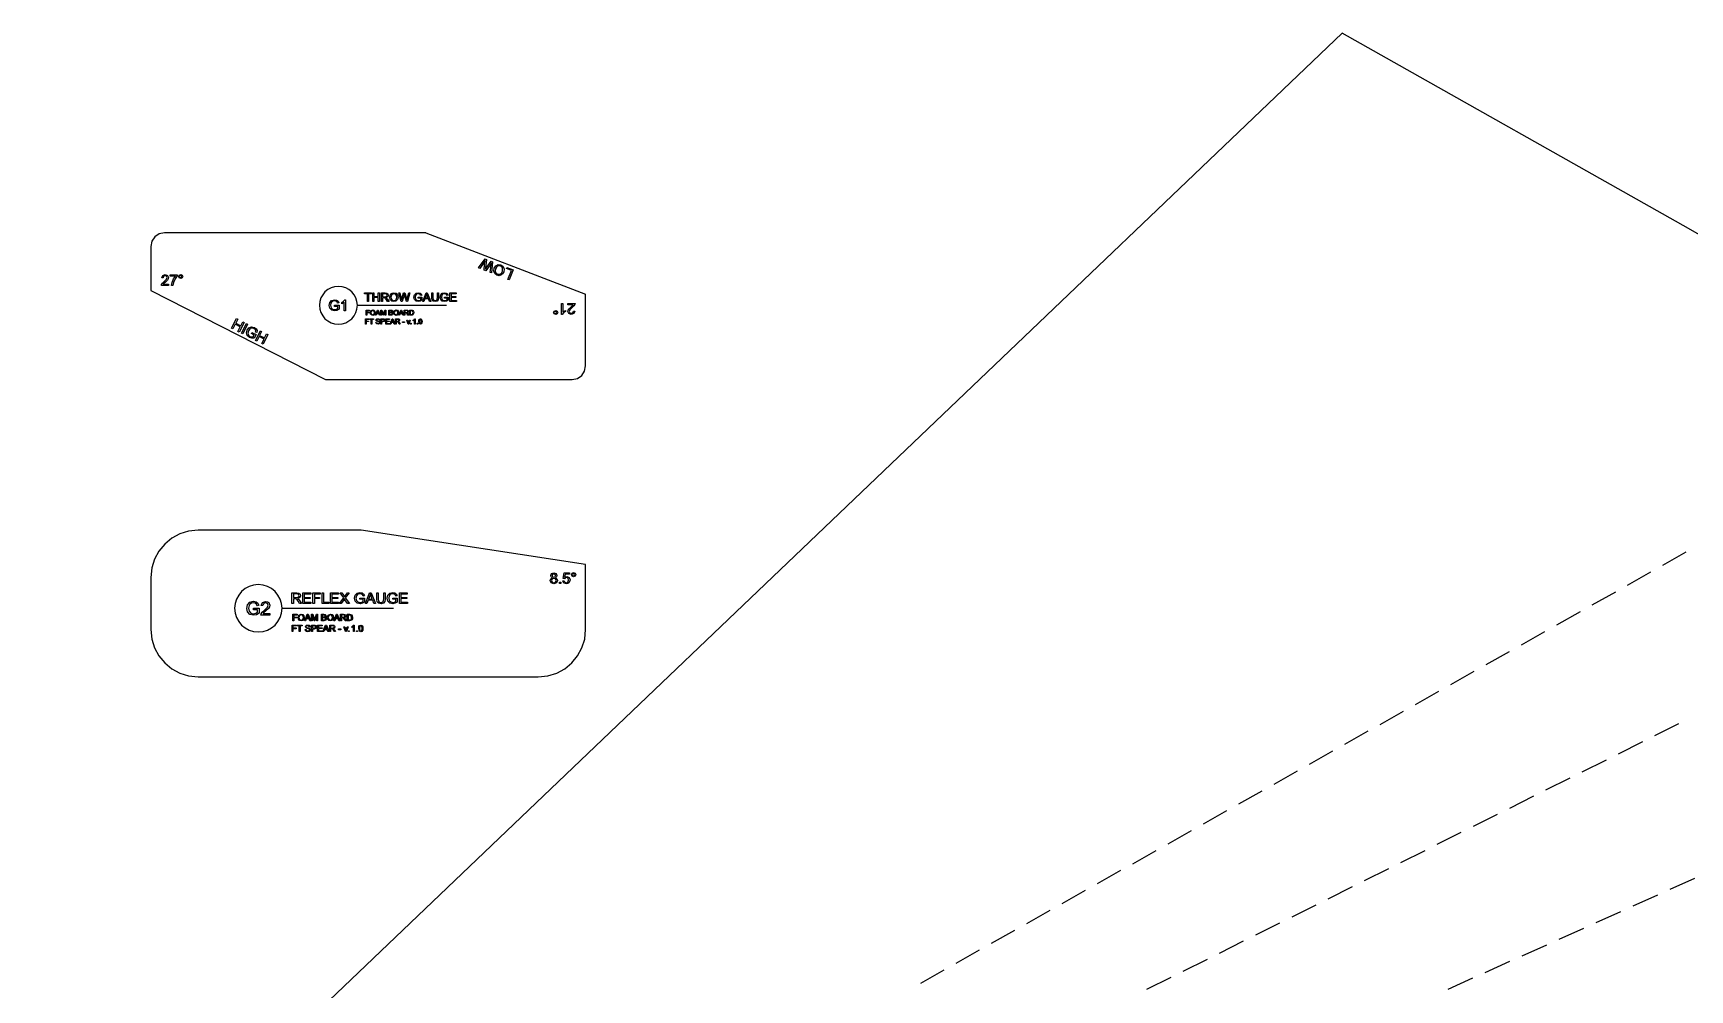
# Model space of a CAD drawing. Extents: x 310 to 1046, y -233 to 234.
# Drawn here: x 309.6 to 698.7, y -10.5 to 214.2 of the extents above; entities that cross this region are included whole.
import ezdxf

# ---------------------------------------------------------------- set-up
doc = ezdxf.new("R2010")
doc.units = 0

msp = doc.modelspace()

# ---------------------------------------------------------------- linework, layer by layer
at = {"layer": '01 CUT', "color": 7}
for points in [[(698.383246, 168.323397), (617.071752, 214.202003), (309.595137, -79.389322)], [(765.068619, 130.170601), (698.383246, 168.323397)], [(340.418998, 167.307401), (339.181087, 167.057478), (338.170198, 166.375916), (337.488638, 165.365026), (337.238716, 164.127119)], [(337.238716, 164.121827), (337.238716, 153.718444)], [(401.849763, 167.296817), (340.413706, 167.296817)], [(401.849763, 167.296817), (439.356978, 152.903529)], [(337.238716, 153.718444), (378.227837, 132.869343)], [(439.356978, 136.044332), (439.356978, 152.903529)], [(378.227837, 132.869343), (436.181988, 132.869343)], [(436.18728, 132.869343), (437.425186, 133.119266), (438.436076, 133.800828), (439.117638, 134.811718), (439.367561, 136.049624)], [(348.356473, 97.468204), (346.115858, 97.242331), (344.028941, 96.594517), (342.14043, 95.569468), (340.495032, 94.211892), (339.137455, 92.566495), (338.112405, 90.677984), (337.46459, 88.591066), (337.238716, 86.350447)], [(439.356978, 89.403729), (386.609811, 97.457621), (348.351181, 97.457621)], [(337.238716, 86.345156), (337.238716, 74.142611)], [(439.356978, 74.142611), (439.356978, 89.403729)], [(337.238716, 74.147902), (337.46459, 71.907284), (338.112405, 69.820366), (339.137455, 67.931855), (340.495032, 66.286458), (342.14043, 64.928882), (344.028941, 63.903833), (346.115858, 63.256019), (348.356473, 63.030146)], [(428.249805, 63.030146), (430.490423, 63.256019), (432.577341, 63.903833), (434.465852, 64.928882), (436.111249, 66.286458), (437.468826, 67.931855), (438.493874, 69.820366), (439.141688, 71.907284), (439.367561, 74.147902)], [(348.351181, 63.030146), (428.244513, 63.030146)]]:
    msp.add_lwpolyline(points, dxfattribs=at)
at = {"layer": '02 SCORE', "color": 10}
for points in [[(697.801164, 92.29297), (692.266098, 89.170897)], [(689.503857, 87.615152), (683.968791, 84.493078)], [(681.20655, 82.937333), (675.671484, 79.825843)], [(672.909242, 78.270098), (667.374176, 75.148024)], [(664.601352, 73.592279), (659.076869, 70.470206)], [(656.304045, 68.914461), (650.768979, 65.80297)], [(648.006737, 64.247225), (642.471672, 61.125152)], [(639.70943, 59.569407), (634.174364, 56.447333)], [(631.412123, 54.891588), (625.877057, 51.780098)], [(696.076086, 51.991764), (690.392854, 49.155439)], [(623.104233, 50.224353), (617.57975, 47.102279)], [(687.55653, 47.737277), (681.873298, 44.89037)], [(614.806925, 45.546534), (609.27186, 42.424461)], [(679.036973, 43.472207), (673.353741, 40.635883)], [(606.509618, 40.868716), (600.974552, 37.757225)], [(670.517417, 39.217721), (664.834184, 36.381396)], [(598.212311, 36.20148), (592.677245, 33.079407)], [(589.915004, 31.523662), (584.379938, 28.401588)], [(661.99786, 34.963234), (656.314628, 32.12691)], [(653.478304, 30.708748), (647.795071, 27.86184)], [(581.607113, 26.845843), (576.082631, 23.734353)], [(644.948164, 26.443678), (639.275515, 23.607353)], [(573.309806, 22.178608), (567.77474, 19.056534)], [(636.428607, 22.189191), (630.755959, 19.352867)], [(565.012499, 17.500789), (559.477433, 14.378716)], [(627.909051, 17.934705), (622.225819, 15.09838)], [(699.780241, 15.638128), (693.991176, 13.04522)], [(556.715192, 12.822971), (551.180126, 9.71148)], [(619.389494, 13.680218), (613.706262, 10.83331)], [(691.091352, 11.743474), (685.302287, 9.139982)], [(548.417885, 8.155735), (542.882819, 5.033662)], [(610.869938, 9.415148), (605.186706, 6.578824)], [(682.402462, 7.838236), (676.613397, 5.234745)], [(602.350381, 5.160661), (596.667149, 2.324337)], [(673.713573, 3.932999), (667.924508, 1.329507)], [(540.109994, 3.477917), (534.585511, 0.355843)], [(593.830825, 0.906175), (588.147593, -1.93015)], [(665.024684, 0.027761), (659.235619, -2.575731)], [(531.812687, -1.199902), (526.288204, -4.311392)], [(585.311268, -3.348312), (579.628036, -6.195219)], [(656.335795, -3.866894), (650.546729, -6.470385)], [(523.51538, -5.867137), (517.980314, -8.989211)], [(576.781129, -7.613382), (571.10848, -10.449706)], [(647.646905, -7.772131), (641.85784, -10.375623)]]:
    msp.add_lwpolyline(points, dxfattribs=at)
at = {"layer": '23 NOTES', "color": 7}
for points in [[(385.74198, 150.284163), (385.651566, 151.181044), (385.392254, 152.016404), (384.981941, 152.772347), (384.438521, 153.430977), (383.779892, 153.974398), (383.023948, 154.384713), (382.188586, 154.644026), (381.291703, 154.73444), (380.394819, 154.644026), (379.559457, 154.384713), (378.803513, 153.974398), (378.144884, 153.430977), (377.601464, 152.772347), (377.191151, 152.016404), (376.931839, 151.181044), (376.841425, 150.284163), (376.931839, 149.387282), (377.191151, 148.551922), (377.601464, 147.795978), (378.144884, 147.137348), (378.803513, 146.593927), (379.559457, 146.183612), (380.394819, 145.9243), (381.291703, 145.833885), (382.188586, 145.9243), (383.023948, 146.183612), (383.779892, 146.593927), (384.438521, 147.137348), (384.981941, 147.795978), (385.392254, 148.551922), (385.651566, 149.387282), (385.74198, 150.284163)], [(393.630572, 152.154522), (393.8274, 151.575129), (394.323626, 151.364441), (394.822625, 151.577902), (395.019452, 152.183631), (394.934899, 152.616096), (394.689558, 152.90302), (394.327784, 153.005592), (393.835716, 152.808765), (393.630572, 152.154522), (393.630572, 152.154522)], [(401.68247, 152.003437), (402.371366, 152.003437), (402.159291, 152.566196), (402.015136, 152.987573), (401.905634, 152.599463), (401.68247, 152.003437)], [(404.546168, 153.201033), (404.815073, 153.201033), (404.815073, 152.027001), (404.745767, 151.540477), (404.494882, 151.246622), (404.020834, 151.134347), (403.553715, 151.232761), (403.294513, 151.516913), (403.216891, 152.027001), (403.216891, 153.201033), (403.485796, 153.201033), (403.485796, 152.028387), (403.53431, 151.637504), (403.703415, 151.444835), (403.99727, 151.376916), (404.420032, 151.511369), (404.546168, 152.028387), (404.546168, 153.201033)], [(382.998083, 149.01), (382.68621, 149.01), (382.68621, 150.99733), (382.389929, 150.782484), (382.062462, 150.621349), (382.062462, 150.922827), (382.519877, 151.22084), (382.797098, 151.560436), (382.998083, 151.560436), (382.998083, 149.01)], [(385.731397, 150.278871), (406.686331, 150.278871)], [(388.758744, 148.534807), (388.92175, 149.009686), (389.342571, 149.18184), (389.64696, 149.101169), (389.853212, 148.875788), (389.924735, 148.548945), (389.849885, 148.217112), (389.637811, 147.995058), (389.34174, 147.920208), (389.034024, 148.003375), (388.828604, 148.230418), (388.758744, 148.534807), (388.758744, 148.534807)], [(388.925077, 148.532312), (389.043173, 148.184677), (389.340908, 148.058264), (389.640306, 148.18634), (389.758402, 148.549777), (389.707671, 148.809256), (389.560467, 148.98141), (389.343403, 149.042953), (389.048163, 148.924857), (388.925077, 148.532312), (388.925077, 148.532312)], [(390.350546, 148.441661), (390.763882, 148.441661), (390.636638, 148.779316), (390.550145, 149.032141), (390.484444, 148.799276), (390.350546, 148.441661)], [(393.315422, 148.647913), (393.579059, 148.647913), (393.732917, 148.662051), (393.825231, 148.722763), (393.856835, 148.829215), (393.827726, 148.935668), (393.74456, 148.998875), (393.559099, 149.016339), (393.315422, 149.016339), (393.315422, 148.647913)], [(393.315422, 148.084878), (393.618979, 148.084878), (393.728759, 148.090699), (393.821905, 148.123966), (393.883448, 148.19133), (393.907566, 148.294457), (393.872636, 148.412553), (393.775332, 148.483244), (393.597356, 148.504035), (393.315422, 148.504035), (393.315422, 148.084878)], [(394.247716, 148.534807), (394.410722, 149.009686), (394.831543, 149.18184), (395.135931, 149.101169), (395.342184, 148.875788), (395.413706, 148.548945), (395.338857, 148.217112), (395.126783, 147.995058), (394.830711, 147.920208), (394.522996, 148.003375), (394.317576, 148.230418), (394.247716, 148.534807), (394.247716, 148.534807)], [(394.414048, 148.532312), (394.532144, 148.184677), (394.82988, 148.058264), (395.129278, 148.18634), (395.247374, 148.549777), (395.196643, 148.809256), (395.049438, 148.98141), (394.832374, 149.042953), (394.537134, 148.924857), (394.414048, 148.532312), (394.414048, 148.532312)], [(395.839518, 148.441661), (396.252854, 148.441661), (396.125609, 148.779316), (396.039116, 149.032141), (395.973415, 148.799276), (395.839518, 148.441661)], [(398.149044, 148.084878), (398.409354, 148.084878), (398.598142, 148.107332), (398.707921, 148.170539), (398.796909, 148.324396), (398.829344, 148.559757), (398.766137, 148.853334), (398.613943, 148.99139), (398.405196, 149.016339), (398.149044, 149.016339), (398.149044, 148.084878)], [(390.098777, 146.279713), (390.250971, 146.29302), (390.30087, 146.142489), (390.423956, 146.047679), (390.611081, 146.011918), (390.774086, 146.039363), (390.878876, 146.114212), (390.913806, 146.219002), (390.880539, 146.318801), (390.77076, 146.391156), (390.553696, 146.450204), (390.318335, 146.526717), (390.187764, 146.639823), (390.14535, 146.792017), (390.197744, 146.964171), (390.35077, 147.086425), (390.574487, 147.128009), (390.813174, 147.08393), (390.972854, 146.955854), (391.032733, 146.76374), (390.878044, 146.752097), (390.793215, 146.926746), (390.581141, 146.985794), (390.367403, 146.931736), (390.30087, 146.802829), (390.348275, 146.694712), (390.591121, 146.607388), (390.861411, 146.530043), (391.018595, 146.405294), (391.069327, 146.232308), (391.013605, 146.048511), (390.853094, 145.914613), (390.618565, 145.867208), (390.34079, 145.915445), (390.16531, 146.060154), (390.098777, 146.279713), (390.098777, 146.279713)], [(393.779714, 146.388661), (394.19305, 146.388661), (394.065806, 146.726316), (393.979313, 146.979141), (393.913612, 146.746276), (393.779714, 146.388661)], [(394.861707, 146.569131), (395.20851, 146.569131), (395.381496, 146.591586), (395.476305, 146.664773), (395.50874, 146.774552), (395.445534, 146.916766), (395.247598, 146.972488), (394.861707, 146.972488), (394.861707, 146.569131)], [(396.355274, 146.253931), (396.355274, 146.404462), (396.815183, 146.404462), (396.815183, 146.253931), (396.355274, 146.253931)], [(399.298558, 145.888), (399.148859, 145.888), (399.148859, 146.841917), (399.006645, 146.738791), (398.849461, 146.661446), (398.849461, 146.806155), (399.06902, 146.949201), (399.202086, 147.112207), (399.298558, 147.112207), (399.298558, 145.888)], [(400.309028, 146.489292), (400.378888, 146.089262), (400.552705, 145.990294), (400.725691, 146.090094), (400.796382, 146.489292), (400.725691, 146.889321), (400.551042, 146.988289), (400.386373, 146.900965), (400.309028, 146.489292), (400.309028, 146.489292)], [(368.046703, 79.122053), (367.933712, 80.242899), (367.609651, 81.286856), (367.096883, 82.231561), (366.417771, 83.05465), (365.594681, 83.73376), (364.649976, 84.246527), (363.606021, 84.570588), (362.485178, 84.683578), (361.364336, 84.570588), (360.320381, 84.246527), (359.375676, 83.73376), (358.552586, 83.05465), (357.873474, 82.231561), (357.360706, 81.286856), (357.036645, 80.242899), (356.923654, 79.122053), (357.036645, 78.001208), (357.360706, 76.957251), (357.873474, 76.012546), (358.552586, 75.189457), (359.375676, 74.510346), (360.320381, 73.997579), (361.364336, 73.673519), (362.485178, 73.560529), (363.606021, 73.673519), (364.649976, 73.997579), (365.594681, 74.510346), (366.417771, 75.189457), (367.096883, 76.012546), (367.609651, 76.957251), (367.933712, 78.001208), (368.046703, 79.122053)], [(388.377545, 81.272045), (389.238664, 81.272045), (388.973571, 81.975494), (388.793378, 82.502215), (388.6565, 82.017077), (388.377545, 81.272045)], [(391.957166, 82.76904), (392.293297, 82.76904), (392.293297, 81.3015), (392.206665, 80.693346), (391.893058, 80.326027), (391.300498, 80.185684), (390.716601, 80.308701), (390.392598, 80.663891), (390.295571, 81.3015), (390.295571, 82.76904), (390.631701, 82.76904), (390.631701, 81.303232), (390.692344, 80.81463), (390.903725, 80.573794), (391.271043, 80.488895), (391.799497, 80.65696), (391.957166, 81.303232), (391.957166, 82.76904)], [(361.34393, 78.775331), (361.34393, 79.147848), (362.688888, 79.150014), (362.688888, 77.971822), (362.049979, 77.599305), (361.374251, 77.475855), (360.523094, 77.675108), (359.946993, 78.255541), (359.752072, 79.102366), (359.944827, 79.966518), (360.503602, 80.564277), (361.341764, 80.759199), (361.963347, 80.646577), (362.400837, 80.336869), (362.64124, 79.817078), (362.262227, 79.71312), (362.084631, 80.0943), (361.78142, 80.315211), (361.34393, 80.399677), (360.845797, 80.310879), (360.505768, 80.081305), (360.306515, 79.767265), (360.18523, 79.128356), (360.330338, 78.417975), (360.757, 77.99348), (361.350427, 77.854869), (361.883213, 77.958827), (362.277387, 78.18407), (362.277387, 78.775331), (361.34393, 78.775331)], [(365.199043, 77.904682), (365.199043, 77.53), (363.100389, 77.53), (363.14587, 77.800724), (363.401434, 78.223054), (363.912561, 78.70386), (364.612113, 79.375256), (364.79404, 79.845234), (364.627273, 80.235076), (364.19628, 80.395345), (363.745795, 80.226413), (363.574698, 79.758602), (363.174026, 79.799752), (363.483734, 80.481977), (364.204944, 80.718049), (364.614279, 80.654699), (364.928319, 80.464651), (365.194711, 79.83657), (365.116743, 79.461888), (364.856848, 79.074211), (364.256923, 78.515436), (363.806438, 78.114764), (363.641837, 77.904682), (365.199043, 77.904682)], [(368.036119, 79.116762), (394.229787, 79.116762)], [(371.820429, 76.939258), (372.024186, 77.532856), (372.550211, 77.748048), (372.930696, 77.647209), (373.188511, 77.365484), (373.277915, 76.956931), (373.184353, 76.542139), (372.919261, 76.264572), (372.549172, 76.171011), (372.164528, 76.274968), (371.907753, 76.558773), (371.820429, 76.939258), (371.820429, 76.939258)], [(372.028344, 76.936139), (372.175964, 76.501596), (372.548132, 76.34358), (372.92238, 76.503675), (373.07, 76.95797), (373.006586, 77.282318), (372.82258, 77.497511), (372.551251, 77.574439), (372.182201, 77.426819), (372.028344, 76.936139), (372.028344, 76.936139)], [(373.497717, 74.125641), (373.687959, 74.142274), (373.750334, 73.95411), (373.904191, 73.835599), (374.138096, 73.790897), (374.341853, 73.825203), (374.47284, 73.918765), (374.516502, 74.049752), (374.474919, 74.174501), (374.337695, 74.264944), (374.066365, 74.338754), (373.772165, 74.434395), (373.608951, 74.575777), (373.555933, 74.76602), (373.621426, 74.981212), (373.812708, 75.13403), (374.092355, 75.186009), (374.390713, 75.130911), (374.590312, 74.970816), (374.665161, 74.730674), (374.4718, 74.71612), (374.365763, 74.934431), (374.100671, 75.008241), (373.8335, 74.940669), (373.750334, 74.779534), (373.80959, 74.644389), (374.113146, 74.535234), (374.451009, 74.438553), (374.647488, 74.282617), (374.710903, 74.066385), (374.641251, 73.836638), (374.440613, 73.669266), (374.147452, 73.610011), (373.800234, 73.670306), (373.580883, 73.851192), (373.497717, 74.125641), (373.497717, 74.125641)], [(373.810178, 76.822825), (374.326848, 76.822825), (374.167793, 77.244893), (374.059677, 77.560925), (373.97755, 77.269843), (373.810178, 76.822825)], [(377.516269, 77.08064), (377.845815, 77.08064), (378.038137, 77.098313), (378.15353, 77.174202), (378.193034, 77.307268), (378.156649, 77.440334), (378.052691, 77.519342), (377.820865, 77.541173), (377.516269, 77.541173), (377.516269, 77.08064)], [(377.516269, 76.376847), (377.895715, 76.376847), (378.032939, 76.384124), (378.149372, 76.425707), (378.2263, 76.509913), (378.256448, 76.63882), (378.212786, 76.78644), (378.091155, 76.874804), (377.868686, 76.900793), (377.516269, 76.900793), (377.516269, 76.376847)], [(378.098883, 74.261825), (378.615553, 74.261825), (378.456498, 74.683893), (378.348382, 74.999925), (378.266255, 74.708843), (378.098883, 74.261825)], [(378.681635, 76.939258), (378.885392, 77.532856), (379.411418, 77.748048), (379.791903, 77.647209), (380.049718, 77.365484), (380.139122, 76.956931), (380.04556, 76.542139), (379.780468, 76.264572), (379.410378, 76.171011), (379.025735, 76.274968), (378.76896, 76.558773), (378.681635, 76.939258), (378.681635, 76.939258)], [(378.88955, 76.936139), (379.03717, 76.501596), (379.409339, 76.34358), (379.783586, 76.503675), (379.931206, 76.95797), (379.867792, 77.282318), (379.683787, 77.497511), (379.412458, 77.574439), (379.043408, 77.426819), (378.88955, 76.936139), (378.88955, 76.936139)], [(379.451373, 74.487413), (379.884876, 74.487413), (380.101108, 74.515482), (380.21962, 74.606965), (380.260164, 74.744189), (380.181156, 74.921956), (379.933736, 74.991608), (379.451373, 74.991608), (379.451373, 74.487413)], [(380.671385, 76.822825), (381.188054, 76.822825), (381.028999, 77.244893), (380.920883, 77.560925), (380.838757, 77.269843), (380.671385, 76.822825)], [(381.310092, 74.093414), (381.310092, 74.281577), (381.884978, 74.281577), (381.884978, 74.093414), (381.310092, 74.093414)], [(382.023873, 77.048413), (382.457377, 77.048413), (382.673609, 77.076482), (382.79212, 77.167965), (382.832664, 77.305189), (382.753656, 77.482956), (382.506237, 77.552608), (382.023873, 77.552608), (382.023873, 77.048413)], [(383.558289, 76.376847), (383.883677, 76.376847), (384.119661, 76.404915), (384.256885, 76.483923), (384.36812, 76.676245), (384.408663, 76.970445), (384.329655, 77.337416), (384.139413, 77.509985), (383.878479, 77.541173), (383.558289, 77.541173), (383.558289, 76.376847)], [(384.990197, 73.636), (384.803073, 73.636), (384.803073, 74.828394), (384.625306, 74.699487), (384.428826, 74.602806), (384.428826, 74.783693), (384.703274, 74.9625), (384.869606, 75.166257), (384.990197, 75.166257), (384.990197, 73.636)], [(386.060961, 74.387614), (386.116059, 74.822157), (386.281351, 75.076853), (386.557879, 75.166257), (386.773071, 75.116357), (386.925889, 74.973935), (387.02049, 74.747307), (387.054796, 74.387614), (386.999699, 73.95411), (386.834406, 73.699414), (386.557879, 73.610011), (386.2117, 73.768026), (386.060961, 74.387614), (386.060961, 74.387614)], [(386.253283, 74.387614), (386.340607, 73.887578), (386.557879, 73.763868), (386.774111, 73.888617), (386.862475, 74.387614), (386.774111, 74.88765), (386.5558, 75.01136), (386.349963, 74.902204), (386.253283, 74.387614), (386.253283, 74.387614)]]:
    msp.add_lwpolyline(points, dxfattribs=at)
for points in [[(388.118023, 151.169), (388.118023, 152.961237), (387.448533, 152.961237), (387.448533, 153.201033), (389.05919, 153.201033), (389.05919, 152.961237), (388.386928, 152.961237), (388.386928, 151.169), (388.118023, 151.169)], [(389.343342, 151.169), (389.343342, 153.201033), (389.612247, 153.201033), (389.612247, 152.366597), (390.668461, 152.366597), (390.668461, 153.201033), (390.937365, 153.201033), (390.937365, 151.169), (390.668461, 151.169), (390.668461, 152.1268), (389.612247, 152.1268), (389.612247, 151.169), (389.343342, 151.169)], [(391.389236, 151.169), (391.389236, 153.201033), (392.290206, 153.201033), (392.703266, 153.145589), (392.929202, 152.95292), (393.013754, 152.64659), (392.873757, 152.282044), (392.441292, 152.093534), (392.603466, 151.992348), (392.82663, 151.722057), (393.180087, 151.169), (392.841877, 151.169), (392.572972, 151.591763), (392.378917, 151.871756), (392.241692, 152.007595), (392.119715, 152.061653), (391.970015, 152.071356), (391.658141, 152.071356), (391.658141, 151.169), (391.389236, 151.169)], [(391.658141, 152.304222), (392.236148, 152.304222), (392.524458, 152.341647), (392.682475, 152.463624), (392.736533, 152.64659), (392.631189, 152.883615), (392.301295, 152.976484), (391.658141, 152.976484), (391.658141, 152.304222)], [(393.353351, 152.158681), (393.42127, 152.609512), (393.625028, 152.950148), (393.936209, 153.165341), (394.326398, 153.237072), (394.833713, 153.10262), (395.177468, 152.726985), (395.296673, 152.182245), (395.171924, 151.629188), (394.818466, 151.259097), (394.325012, 151.134347), (393.812152, 151.272958), (393.469784, 151.651365), (393.353351, 152.158681), (393.353351, 152.158681)], [(395.998043, 151.169), (395.458848, 153.201033), (395.734683, 153.201033), (396.043785, 151.868984), (396.129724, 151.453152), (396.221207, 151.828787), (396.607931, 153.201033), (396.93228, 153.201033), (397.223363, 152.172542), (397.381379, 151.453152), (397.482565, 151.89532), (397.801369, 153.201033), (398.07166, 153.201033), (397.514445, 151.169), (397.255243, 151.169), (396.826936, 152.717282), (396.763175, 152.955692), (396.703572, 152.717282), (396.272493, 151.169), (395.998043, 151.169)], [(400.06211, 151.966012), (400.06211, 152.204422), (400.922883, 152.205808), (400.922883, 151.451766), (400.513981, 151.213355), (400.081516, 151.134347), (399.536775, 151.261869), (399.168071, 151.633346), (399.043321, 152.175314), (399.166684, 152.728371), (399.524301, 153.110936), (400.060724, 153.235686), (400.458537, 153.163609), (400.73853, 152.965395), (400.892388, 152.632729), (400.64982, 152.566196), (400.536159, 152.810151), (400.342104, 152.951534), (400.06211, 153.005592), (399.743305, 152.948762), (399.525687, 152.801835), (399.398165, 152.600849), (399.320542, 152.191947), (399.413412, 151.737304), (399.686475, 151.465627), (400.066268, 151.376916), (400.40725, 151.443449), (400.659522, 151.587604), (400.659522, 151.966012), (400.06211, 151.966012)], [(401.096147, 151.169), (401.876526, 153.201033), (402.166222, 153.201033), (402.997887, 151.169), (402.691557, 151.169), (402.454533, 151.784432), (401.604848, 151.784432), (401.381686, 151.169), (401.096147, 151.169)], [(406.213655, 151.966012), (406.213655, 152.204422), (407.074429, 152.205808), (407.074429, 151.451766), (406.665527, 151.213355), (406.233061, 151.134347), (405.688321, 151.261869), (405.319616, 151.633346), (405.194867, 152.175314), (405.318231, 152.728371), (405.675846, 153.110936), (406.21227, 153.235686), (406.610082, 153.163609), (406.890076, 152.965395), (407.043934, 152.632729), (406.801365, 152.566196), (406.687704, 152.810151), (406.493649, 152.951534), (406.213655, 153.005592), (405.894851, 152.948762), (405.677232, 152.801835), (405.54971, 152.600849), (405.472089, 152.191947), (405.564957, 151.737304), (405.838021, 151.465627), (406.217814, 151.376916), (406.558797, 151.443449), (406.811068, 151.587604), (406.811068, 151.966012), (406.213655, 151.966012)], [(407.4764, 151.169), (407.4764, 153.201033), (408.945673, 153.201033), (408.945673, 152.961237), (407.745304, 152.961237), (407.745304, 152.338875), (408.869437, 152.338875), (408.869437, 152.100464), (407.745304, 152.100464), (407.745304, 151.408797), (408.992801, 151.408797), (408.992801, 151.169), (407.4764, 151.169)], [(380.378342, 150.006264), (380.378342, 150.304277), (381.454307, 150.30601), (381.454307, 149.363457), (380.943181, 149.065444), (380.402599, 148.966684), (379.721674, 149.126086), (379.260794, 149.590432), (379.104857, 150.267892), (379.259061, 150.959212), (379.706081, 151.437419), (380.37661, 151.593356), (380.873875, 151.503259), (381.223867, 151.255492), (381.416189, 150.83966), (381.112979, 150.756494), (380.970903, 151.061437), (380.728334, 151.238166), (380.378342, 151.305739), (379.979837, 151.234701), (379.707813, 151.051042), (379.548411, 150.79981), (379.451384, 150.288683), (379.56747, 149.72038), (379.908799, 149.380783), (380.38354, 149.269895), (380.809768, 149.353061), (381.125107, 149.533255), (381.125107, 150.006264), (380.378342, 150.006264)], [(387.775719, 147.941), (387.775719, 149.160217), (388.598233, 149.160217), (388.598233, 149.016339), (387.937062, 149.016339), (387.937062, 148.638765), (388.509245, 148.638765), (388.509245, 148.494887), (387.937062, 148.494887), (387.937062, 147.941), (387.775719, 147.941)], [(389.998753, 147.941), (390.466979, 149.160217), (390.640796, 149.160217), (391.139793, 147.941), (390.955996, 147.941), (390.813782, 148.310258), (390.303973, 148.310258), (390.170075, 147.941), (389.998753, 147.941)], [(391.263711, 147.941), (391.263711, 149.160217), (391.506557, 149.160217), (391.795143, 148.296951), (391.85336, 148.116481), (391.918229, 148.311921), (392.210143, 149.160217), (392.427207, 149.160217), (392.427207, 147.941), (392.271686, 147.941), (392.271686, 148.96145), (391.917398, 147.941), (391.771857, 147.941), (391.419232, 148.978915), (391.419232, 147.941), (391.263711, 147.941)], [(393.15408, 147.941), (393.15408, 149.160217), (393.611494, 149.160217), (393.835211, 149.122792), (393.967446, 149.008854), (394.015682, 148.848344), (393.973267, 148.701139), (393.845191, 148.589697), (394.01485, 148.479086), (394.07473, 148.294457), (394.038137, 148.134777), (393.949149, 148.021671), (393.815251, 147.96096), (393.618979, 147.941), (393.15408, 147.941)], [(395.487724, 147.941), (395.95595, 149.160217), (396.129768, 149.160217), (396.628765, 147.941), (396.444968, 147.941), (396.302753, 148.310258), (395.792944, 148.310258), (395.659047, 147.941), (395.487724, 147.941)], [(396.760168, 147.941), (396.760168, 149.160217), (397.300749, 149.160217), (397.548584, 149.126951), (397.684145, 149.011349), (397.734876, 148.827552), (397.650878, 148.608825), (397.3914, 148.495719), (397.488704, 148.435007), (397.622602, 148.272833), (397.834676, 147.941), (397.63175, 147.941), (397.470408, 148.194657), (397.353975, 148.362653), (397.27164, 148.444156), (397.198454, 148.476591), (397.108635, 148.482412), (396.921511, 148.482412), (396.921511, 147.941), (396.760168, 147.941)], [(396.921511, 148.622131), (397.268314, 148.622131), (397.4413, 148.644586), (397.536109, 148.717773), (397.568544, 148.827552), (397.505338, 148.969766), (397.307402, 149.025488), (396.921511, 149.025488), (396.921511, 148.622131)], [(397.987701, 147.941), (397.987701, 149.160217), (398.407691, 149.160217), (398.624755, 149.142752), (398.803562, 149.055428), (398.94744, 148.84668), (398.995676, 148.557262), (398.963241, 148.31109), (398.880075, 148.133114), (398.768633, 148.022503), (398.623091, 147.961792), (398.427651, 147.941), (397.987701, 147.941)], [(387.638719, 145.888), (387.638719, 147.107217), (388.461233, 147.107217), (388.461233, 146.963339), (387.800062, 146.963339), (387.800062, 146.585765), (388.372245, 146.585765), (388.372245, 146.441887), (387.800062, 146.441887), (387.800062, 145.888), (387.638719, 145.888)], [(388.981022, 145.888), (388.981022, 146.963339), (388.579329, 146.963339), (388.579329, 147.107217), (389.545721, 147.107217), (389.545721, 146.963339), (389.142365, 146.963339), (389.142365, 145.888), (388.981022, 145.888)], [(391.289717, 145.888), (391.289717, 147.107217), (391.749626, 147.107217), (391.935087, 147.095574), (392.085618, 147.038189), (392.182923, 146.920925), (392.220347, 146.754592), (392.12138, 146.490955), (391.763765, 146.383671), (391.45106, 146.383671), (391.45106, 145.888), (391.289717, 145.888)], [(391.45106, 146.527548), (391.76626, 146.527548), (391.988314, 146.585765), (392.054015, 146.749602), (392.014927, 146.880173), (391.913464, 146.952528), (391.762933, 146.963339), (391.45106, 146.963339), (391.45106, 146.527548)], [(392.429095, 145.888), (392.429095, 147.107217), (393.310657, 147.107217), (393.310657, 146.963339), (392.590437, 146.963339), (392.590437, 146.589923), (393.264915, 146.589923), (393.264915, 146.446877), (392.590437, 146.446877), (392.590437, 146.031878), (393.338933, 146.031878), (393.338933, 145.888), (392.429095, 145.888)], [(393.427921, 145.888), (393.896147, 147.107217), (394.069964, 147.107217), (394.568962, 145.888), (394.385164, 145.888), (394.24295, 146.257258), (393.733141, 146.257258), (393.599243, 145.888), (393.427921, 145.888)], [(394.700365, 145.888), (394.700365, 147.107217), (395.240945, 147.107217), (395.48878, 147.073951), (395.624341, 146.958349), (395.675073, 146.774552), (395.591075, 146.555825), (395.331596, 146.442719), (395.428901, 146.382007), (395.562798, 146.219833), (395.774872, 145.888), (395.571947, 145.888), (395.410604, 146.141657), (395.294171, 146.309653), (395.211837, 146.391156), (395.138651, 146.423591), (395.048831, 146.429412), (394.861707, 146.429412), (394.861707, 145.888), (394.700365, 145.888)], [(397.69924, 145.888), (397.363249, 146.771225), (397.521265, 146.771225), (397.710883, 146.242288), (397.767437, 146.064312), (397.823158, 146.232308), (398.01943, 146.771225), (398.173288, 146.771225), (397.83896, 145.888), (397.69924, 145.888)], [(398.221524, 145.888), (398.221524, 146.058491), (398.392015, 146.058491), (398.392015, 145.888), (398.221524, 145.888)], [(399.765953, 145.888), (399.765953, 146.058491), (399.936443, 146.058491), (399.936443, 145.888), (399.765953, 145.888)], [(400.155171, 146.489292), (400.199249, 146.836927), (400.331483, 147.040684), (400.552705, 147.112207), (400.724859, 147.072287), (400.847114, 146.958349), (400.922795, 146.777047), (400.95024, 146.489292), (400.906162, 146.142489), (400.773927, 145.938731), (400.552705, 145.867208), (400.275762, 145.993621), (400.155171, 146.489292), (400.155171, 146.489292)], [(370.378954, 80.229), (370.378954, 82.76904), (371.505165, 82.76904), (372.02149, 82.699735), (372.303909, 82.458899), (372.4096, 82.075987), (372.234604, 81.620304), (371.694022, 81.384666), (371.89674, 81.258184), (372.175694, 80.920321), (372.617516, 80.229), (372.194753, 80.229), (371.858623, 80.757453), (371.616054, 81.107445), (371.444523, 81.277243), (371.292051, 81.344816), (371.104927, 81.356944), (370.715085, 81.356944), (370.715085, 80.229), (370.378954, 80.229)], [(370.715085, 81.648026), (371.437593, 81.648026), (371.79798, 81.694808), (371.995501, 81.847279), (372.063073, 82.075987), (371.931393, 82.372267), (371.519026, 82.488353), (370.715085, 82.488353), (370.715085, 81.648026)], [(372.943251, 80.229), (372.943251, 82.76904), (374.779842, 82.76904), (374.779842, 82.469295), (373.279382, 82.469295), (373.279382, 81.691342), (374.684547, 81.691342), (374.684547, 81.393329), (373.279382, 81.393329), (373.279382, 80.528746), (374.838751, 80.528746), (374.838751, 80.229), (372.943251, 80.229)], [(375.320423, 80.229), (375.320423, 82.76904), (377.033997, 82.76904), (377.033997, 82.469295), (375.656554, 82.469295), (375.656554, 81.682679), (376.848606, 81.682679), (376.848606, 81.382934), (375.656554, 81.382934), (375.656554, 80.229), (375.320423, 80.229)], [(377.45676, 80.229), (377.45676, 82.76904), (377.792891, 82.76904), (377.792891, 80.528746), (379.043852, 80.528746), (379.043852, 80.229), (377.45676, 80.229)], [(379.45102, 80.229), (379.45102, 82.76904), (381.287612, 82.76904), (381.287612, 82.469295), (379.787151, 82.469295), (379.787151, 81.691342), (381.192317, 81.691342), (381.192317, 81.393329), (379.787151, 81.393329), (379.787151, 80.528746), (381.34652, 80.528746), (381.34652, 80.229), (379.45102, 80.229)], [(381.552704, 80.229), (382.535108, 81.552732), (381.66879, 82.76904), (382.06903, 82.76904), (382.529909, 82.11757), (382.73436, 81.805696), (382.935346, 82.095046), (383.446473, 82.76904), (383.812058, 82.76904), (382.919752, 81.571791), (383.881364, 80.229), (383.465531, 80.229), (382.82619, 81.135167), (382.715301, 81.304965), (382.594017, 81.114375), (381.956409, 80.229), (381.552704, 80.229)], [(386.352099, 81.225264), (386.352099, 81.523277), (387.428064, 81.52501), (387.428064, 80.582457), (386.916937, 80.284444), (386.376356, 80.185684), (385.69543, 80.345086), (385.23455, 80.809432), (385.078613, 81.486892), (385.232817, 82.178212), (385.679837, 82.656419), (386.350366, 82.812356), (386.847631, 82.722259), (387.197623, 82.474492), (387.389946, 82.05866), (387.086735, 81.975494), (386.944659, 82.280437), (386.70209, 82.457166), (386.352099, 82.524739), (385.953593, 82.453701), (385.681569, 82.270042), (385.522167, 82.01881), (385.42514, 81.507683), (385.541226, 80.93938), (385.882555, 80.599783), (386.357296, 80.488895), (386.783524, 80.572061), (387.098864, 80.752255), (387.098864, 81.225264), (386.352099, 81.225264)], [(387.644642, 80.229), (388.620115, 82.76904), (388.982235, 82.76904), (390.021814, 80.229), (389.638902, 80.229), (389.342623, 80.998289), (388.280519, 80.998289), (388.001564, 80.229), (387.644642, 80.229)], [(394.041522, 81.225264), (394.041522, 81.523277), (395.117487, 81.52501), (395.117487, 80.582457), (394.60636, 80.284444), (394.065779, 80.185684), (393.384854, 80.345086), (392.923973, 80.809432), (392.768037, 81.486892), (392.922241, 82.178212), (393.36926, 82.656419), (394.03979, 82.812356), (394.537056, 82.722259), (394.887047, 82.474492), (395.079369, 82.05866), (394.776159, 81.975494), (394.634082, 82.280437), (394.391514, 82.457166), (394.041522, 82.524739), (393.643017, 82.453701), (393.370993, 82.270042), (393.21159, 82.01881), (393.114564, 81.507683), (393.23065, 80.93938), (393.571978, 80.599783), (394.04672, 80.488895), (394.472947, 80.572061), (394.788287, 80.752255), (394.788287, 81.225264), (394.041522, 81.225264)], [(395.619953, 80.229), (395.619953, 82.76904), (397.456544, 82.76904), (397.456544, 82.469295), (395.956084, 82.469295), (395.956084, 81.691342), (397.361249, 81.691342), (397.361249, 81.393329), (395.956084, 81.393329), (395.956084, 80.528746), (397.515453, 80.528746), (397.515453, 80.229), (395.619953, 80.229)], [(370.422649, 73.636), (370.422649, 75.160019), (371.45079, 75.160019), (371.45079, 74.980173), (370.624327, 74.980173), (370.624327, 74.508205), (371.339556, 74.508205), (371.339556, 74.328358), (370.624327, 74.328358), (370.624327, 73.636), (370.422649, 73.636)], [(370.591649, 76.197), (370.591649, 77.721019), (371.61979, 77.721019), (371.61979, 77.541173), (370.793327, 77.541173), (370.793327, 77.069205), (371.508556, 77.069205), (371.508556, 76.889358), (370.793327, 76.889358), (370.793327, 76.197), (370.591649, 76.197)], [(372.100526, 73.636), (372.100526, 74.980173), (371.59841, 74.980173), (371.59841, 75.160019), (372.806398, 75.160019), (372.806398, 74.980173), (372.302204, 74.980173), (372.302204, 73.636), (372.100526, 73.636)], [(373.370437, 76.197), (373.955719, 77.721019), (374.172991, 77.721019), (374.796737, 76.197), (374.56699, 76.197), (374.389222, 76.658572), (373.751962, 76.658572), (373.58459, 76.197), (373.370437, 76.197)], [(374.951634, 76.197), (374.951634, 77.721019), (375.25519, 77.721019), (375.615923, 76.641939), (375.688693, 76.416351), (375.769781, 76.660651), (376.134672, 77.721019), (376.406001, 77.721019), (376.406001, 76.197), (376.211601, 76.197), (376.211601, 77.472561), (375.768741, 76.197), (375.586815, 76.197), (375.146034, 77.494392), (375.146034, 76.197), (374.951634, 76.197)], [(374.986391, 73.636), (374.986391, 75.160019), (375.561277, 75.160019), (375.793102, 75.145465), (375.981266, 75.073735), (376.102896, 74.927154), (376.149677, 74.719239), (376.025967, 74.389693), (375.578949, 74.255588), (375.188069, 74.255588), (375.188069, 73.636), (374.986391, 73.636)], [(375.188069, 74.435434), (375.582068, 74.435434), (375.859635, 74.508205), (375.941762, 74.713001), (375.892902, 74.876215), (375.766073, 74.966658), (375.57791, 74.980173), (375.188069, 74.980173), (375.188069, 74.435434)], [(376.410611, 73.636), (376.410611, 75.160019), (377.512562, 75.160019), (377.512562, 74.980173), (376.612289, 74.980173), (376.612289, 74.513403), (377.455385, 74.513403), (377.455385, 74.334596), (376.612289, 74.334596), (376.612289, 73.815847), (377.547908, 73.815847), (377.547908, 73.636), (376.410611, 73.636)], [(377.314592, 76.197), (377.314592, 77.721019), (377.886359, 77.721019), (378.166005, 77.674238), (378.331298, 77.531816), (378.391593, 77.331178), (378.338575, 77.147173), (378.17848, 77.00787), (378.390553, 76.869606), (378.465403, 76.63882), (378.419662, 76.439221), (378.308427, 76.297839), (378.141055, 76.22195), (377.895715, 76.197), (377.314592, 76.197)], [(377.659142, 73.636), (378.244424, 75.160019), (378.461696, 75.160019), (379.085442, 73.636), (378.855695, 73.636), (378.677928, 74.097572), (378.040667, 74.097572), (377.873295, 73.636), (377.659142, 73.636)], [(379.249695, 73.636), (379.249695, 75.160019), (379.92542, 75.160019), (380.235214, 75.118436), (380.404665, 74.973935), (380.468079, 74.744189), (380.363082, 74.47078), (380.038734, 74.329398), (380.160364, 74.253509), (380.327736, 74.050791), (380.592828, 73.636), (380.339171, 73.636), (380.137493, 73.953071), (379.991953, 74.163065), (379.889035, 74.264944), (379.797552, 74.305487), (379.685278, 74.312764), (379.451373, 74.312764), (379.451373, 73.636), (379.249695, 73.636)], [(380.231644, 76.197), (380.816925, 77.721019), (381.034197, 77.721019), (381.657943, 76.197), (381.428197, 76.197), (381.250429, 76.658572), (380.613168, 76.658572), (380.445797, 76.197), (380.231644, 76.197)], [(381.822196, 76.197), (381.822196, 77.721019), (382.497921, 77.721019), (382.807715, 77.679436), (382.977165, 77.534935), (383.040579, 77.305189), (382.935582, 77.03178), (382.611235, 76.890398), (382.732865, 76.814509), (382.900237, 76.611791), (383.165329, 76.197), (382.911673, 76.197), (382.709994, 76.514071), (382.564454, 76.724065), (382.461535, 76.825944), (382.370053, 76.866487), (382.257778, 76.873764), (382.023873, 76.873764), (382.023873, 76.197), (381.822196, 76.197)], [(382.990048, 73.636), (382.570059, 74.74003), (382.767578, 74.74003), (383.004602, 74.07886), (383.075293, 73.85639), (383.144945, 74.066385), (383.390285, 74.74003), (383.582606, 74.74003), (383.164697, 73.636), (382.990048, 73.636)], [(383.356611, 76.197), (383.356611, 77.721019), (383.881598, 77.721019), (384.152927, 77.699188), (384.376436, 77.590033), (384.556282, 77.329099), (384.616579, 76.967326), (384.576035, 76.659612), (384.472077, 76.437142), (384.332774, 76.298879), (384.150848, 76.222989), (383.906547, 76.197), (383.356611, 76.197)], [(383.642902, 73.636), (383.642902, 73.849113), (383.856015, 73.849113), (383.856015, 73.636), (383.642902, 73.636)], [(385.574439, 73.636), (385.574439, 73.849113), (385.787552, 73.849113), (385.787552, 73.636), (385.574439, 73.636)]]:
    msp.add_lwpolyline(points, close=True, dxfattribs=at)
at = {"layer": '24 DIMENSIONS', "color": 7}
for points in [[(417.504928, 160.490395), (417.222872, 157.877629), (416.901026, 158.001317), (417.137674, 159.694162), (417.223866, 160.217893), (416.948683, 159.820623), (415.882118, 158.392893), (415.503667, 158.538336), (415.62522, 159.868909), (415.763431, 160.779152), (415.447092, 160.308602), (414.48961, 158.928048), (414.174234, 159.04925), (415.735586, 161.17037), (416.038024, 161.05414), (415.843503, 159.055541), (415.810993, 158.748772), (415.987444, 159.000223), (417.1847, 160.613462), (417.504928, 160.490395)], [(422.350403, 158.628232), (421.439211, 156.257249), (421.125452, 156.37783), (421.929116, 158.469018), (420.761415, 158.917776), (420.868943, 159.197572), (422.350403, 158.628232)], [(356.192134, 144.901904), (357.346126, 147.164674), (357.645565, 147.011963), (357.171688, 146.082776), (358.347835, 145.482952), (358.821711, 146.412139), (359.12115, 146.259428), (357.967158, 143.996658), (357.667719, 144.149369), (358.211654, 145.215927), (357.035508, 145.815751), (356.491573, 144.749193), (356.192134, 144.901904)], [(358.516644, 143.716425), (359.670636, 145.979195), (359.970075, 145.826484), (358.816083, 143.563714), (358.516644, 143.716425)], [(360.855423, 143.642014), (360.990816, 143.907496), (361.950117, 143.420207), (361.521896, 142.580543), (360.93117, 142.547277), (360.40473, 142.704895), (359.870554, 143.156255), (359.670945, 143.7793), (359.839814, 144.453653), (360.291266, 144.999451), (360.906748, 145.222367), (361.574928, 145.056647), (361.976979, 144.750467), (362.176201, 144.370738), (362.158608, 143.912922), (361.850712, 143.976589), (361.862687, 144.312793), (361.726888, 144.580434), (361.445801, 144.799639), (361.058522, 144.917405), (360.732753, 144.87738), (360.476611, 144.725992), (360.15796, 144.314741), (360.003182, 143.755733), (360.152966, 143.298135), (360.525506, 142.983666), (360.942991, 142.86411), (361.305774, 142.881369), (361.520671, 143.302744), (360.855423, 143.642014)], [(361.812015, 142.035816), (362.966007, 144.298586), (363.265446, 144.145874), (362.791569, 143.216688), (363.967716, 142.616864), (364.441592, 143.54605), (364.741031, 143.393339), (363.587039, 141.130569), (363.2876, 141.28328), (363.831535, 142.349838), (362.655389, 142.949662), (362.111454, 141.883104), (361.812015, 142.035816)], [(433.206739, 84.907), (433.206739, 85.26219), (433.561929, 85.26219), (433.561929, 84.907), (433.206739, 84.907)]]:
    msp.add_lwpolyline(points, close=True, dxfattribs=at)
for points in [[(420.146978, 158.149716), (419.865571, 157.65414), (419.47508, 157.348053), (419.015497, 157.236503), (418.528058, 157.327773), (417.996411, 157.712139), (417.763757, 158.304576), (417.868937, 158.993634), (418.262493, 159.583003), (418.840862, 159.856331), (419.472566, 159.780617), (420.008817, 159.388913), (420.238611, 158.793863), (420.146978, 158.149716), (420.146978, 158.149716)], [(341.406345, 155.235746), (341.406345, 154.936), (339.727423, 154.936), (339.763809, 155.152579), (339.968259, 155.490443), (340.377161, 155.875087), (340.936801, 156.412203), (341.082342, 156.788185), (340.94893, 157.100059), (340.604136, 157.228273), (340.243748, 157.093128), (340.10687, 156.718879), (339.786333, 156.751799), (340.034099, 157.297579), (340.611066, 157.486436), (341.189766, 157.283718), (341.402879, 156.781254), (341.340505, 156.481509), (341.132589, 156.171367), (340.652649, 155.724348), (340.292262, 155.403811), (340.160582, 155.235746), (341.406345, 155.235746)], [(341.761534, 157.143374), (341.761534, 157.44312), (343.405803, 157.44312), (343.405803, 157.200551), (342.924131, 156.514429), (342.556813, 155.634251), (342.437261, 154.936), (342.116724, 154.936), (342.234543, 155.660241), (342.556813, 156.478043), (343.005565, 157.143374), (341.761534, 157.143374)], [(343.788715, 157.039416), (343.929059, 157.379013), (344.268655, 157.519356), (344.609983, 157.379013), (344.750327, 157.039416), (344.608251, 156.698088), (344.268655, 156.557744), (343.929059, 156.698088), (343.788715, 157.039416), (343.788715, 157.039416)], [(343.977572, 157.039416), (344.062471, 156.831501), (344.270387, 156.746602), (344.474838, 156.831501), (344.56147, 157.039416), (344.474838, 157.2456), (344.270387, 157.332232), (344.062471, 157.2456), (343.977572, 157.039416), (343.977572, 157.039416)], [(419.82538, 158.278878), (419.855529, 159.043175), (419.371006, 159.511522), (418.693054, 159.486213), (418.405046, 159.251183), (418.191778, 158.867707), (418.096511, 158.32519), (418.254115, 157.880392), (418.630239, 157.598486), (419.292646, 157.607494), (419.58933, 157.843366), (419.82538, 158.278878), (419.82538, 158.278878)], [(432.807285, 148.599584), (432.666941, 148.259987), (432.327345, 148.119644), (431.986017, 148.259987), (431.845673, 148.599584), (431.987749, 148.940912), (432.327345, 149.081256), (432.666941, 148.940912), (432.807285, 148.599584), (432.807285, 148.599584)], [(432.618428, 148.599584), (432.533529, 148.807499), (432.325613, 148.892398), (432.121162, 148.807499), (432.03453, 148.599584), (432.121162, 148.3934), (432.325613, 148.306768), (432.533529, 148.3934), (432.618428, 148.599584), (432.618428, 148.599584)], [(433.680532, 150.703), (433.992406, 150.703), (433.992406, 148.71567), (434.288686, 148.930516), (434.616154, 149.091651), (434.616154, 148.790173), (434.158739, 148.49216), (433.881517, 148.152564), (433.680532, 148.152564), (433.680532, 150.703)], [(435.189655, 150.403254), (435.189655, 150.703), (436.868577, 150.703), (436.832191, 150.486421), (436.627741, 150.148557), (436.218839, 149.763913), (435.659199, 149.226797), (435.513658, 148.850815), (435.64707, 148.538941), (435.991864, 148.410727), (436.352252, 148.545872), (436.48913, 148.920121), (436.809667, 148.887201), (436.561901, 148.341421), (435.984934, 148.152564), (435.406234, 148.355282), (435.193121, 148.857746), (435.255495, 149.157491), (435.463411, 149.467633), (435.943351, 149.914652), (436.303738, 150.235189), (436.435418, 150.403254), (435.189655, 150.403254)], [(431.538213, 86.284443), (431.250596, 86.487161), (431.157034, 86.802501), (431.356287, 87.268579), (431.886472, 87.457436), (432.421856, 87.263381), (432.624574, 86.793837), (432.531012, 86.485429), (432.250325, 86.284443), (432.605515, 86.038409), (432.728532, 85.632973), (432.498092, 85.085461), (431.89167, 84.863684), (431.285249, 85.085461), (431.054809, 85.641636), (431.179558, 86.055736), (431.538213, 86.284443), (431.538213, 86.284443)], [(431.375346, 85.639904), (431.43772, 85.381741), (431.626577, 85.187687), (431.895136, 85.120114), (432.264186, 85.263922), (432.409728, 85.629508), (432.258988, 86.002024), (431.88474, 86.149298), (431.519154, 86.003757), (431.375346, 85.639904), (431.375346, 85.639904)], [(431.475838, 86.812896), (431.591925, 86.518349), (431.893403, 86.403995), (432.18795, 86.516616), (432.304037, 86.79557), (432.184485, 87.083187), (431.889938, 87.201006), (431.593657, 87.086652), (431.475838, 86.812896), (431.475838, 86.812896)], [(434.017611, 85.572331), (434.345079, 85.600053), (434.513144, 85.239666), (434.833681, 85.120114), (435.21486, 85.289912), (435.370797, 85.740396), (435.220058, 86.161426), (434.828483, 86.315631), (434.55646, 86.246325), (434.36587, 86.069597), (434.073055, 86.107715), (434.319089, 87.412387), (435.582179, 87.412387), (435.582179, 87.114374), (434.568588, 87.114374), (434.43171, 86.431717), (434.91165, 86.591119), (435.473023, 86.360679), (435.70173, 85.768119), (435.500745, 85.172093), (435.211828, 84.940786), (434.833681, 84.863684), (434.26711, 85.057739), (434.017611, 85.572331), (434.017611, 85.572331)], [(436.065583, 87.010416), (436.205927, 87.350013), (436.545523, 87.490356), (436.886852, 87.350013), (437.027195, 87.010416), (436.885119, 86.669088), (436.545523, 86.528744), (436.205927, 86.669088), (436.065583, 87.010416), (436.065583, 87.010416)], [(436.25444, 87.010416), (436.339339, 86.802501), (436.547255, 86.717602), (436.751706, 86.802501), (436.838338, 87.010416), (436.751706, 87.2166), (436.547255, 87.303232), (436.339339, 87.2166), (436.25444, 87.010416), (436.25444, 87.010416)]]:
    msp.add_lwpolyline(points, dxfattribs=at)

doc.saveas('drawing.dxf')
